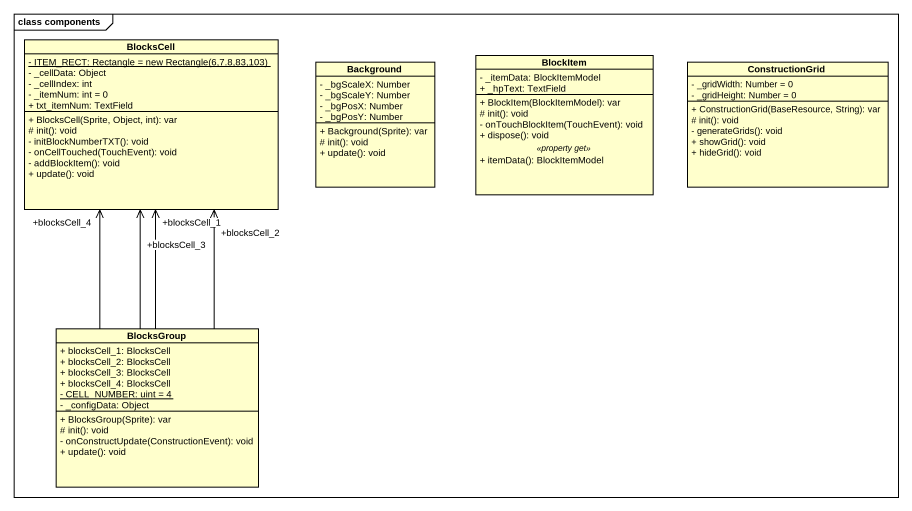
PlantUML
@startuml
mainframe class components
hide circle
hide empty members
skinparam classAttributeIconSize 0
class BlocksCell {
  {static} {field} - ITEM_RECT: Rectangle = new Rectangle(6,7.8,83,103)
  - _cellData: Object
  - _cellIndex: int
  - _itemNum: int = 0
  + txt_itemNum: TextField
  + BlocksCell(Sprite, Object, int): var
  # init(): void
  - initBlockNumberTXT(): void
  - onCellTouched(TouchEvent): void
  - addBlockItem(): void
  + update(): void
}
class Background {
  - _bgScaleX: Number
  - _bgScaleY: Number
  - _bgPosX: Number
  - _bgPosY: Number
  + Background(Sprite): var
  # init(): void
  + update(): void
}
class BlockItem {
  - _itemData: BlockItemModel
  + _hpText: TextField
  --
  + BlockItem(BlockItemModel): var
  # init(): void
  - onTouchBlockItem(TouchEvent): void
  + dispose(): void
  .. <<property get>> ..
  + itemData(): BlockItemModel
}
class ConstructionGrid {
  - _gridWidth: Number = 0
  - _gridHeight: Number = 0
  + ConstructionGrid(BaseResource, String): var
  # init(): void
  - generateGrids(): void
  + showGrid(): void
  + hideGrid(): void
}
class BlocksGroup {
  + blocksCell_1: BlocksCell
  + blocksCell_2: BlocksCell
  + blocksCell_3: BlocksCell
  + blocksCell_4: BlocksCell
  {static} - CELL_NUMBER: uint = 4
  - _configData: Object
  + BlocksGroup(Sprite): var
  # init(): void
  - onConstructUpdate(ConstructionEvent): void
  + update(): void
}
BlocksGroup -up-> "+blocksCell_1" BlocksCell
BlocksGroup -up-> "+blocksCell_2" BlocksCell
BlocksGroup -up-> "+blocksCell_3" BlocksCell
BlocksGroup -up-> "+blocksCell_4" BlocksCell
@enduml
